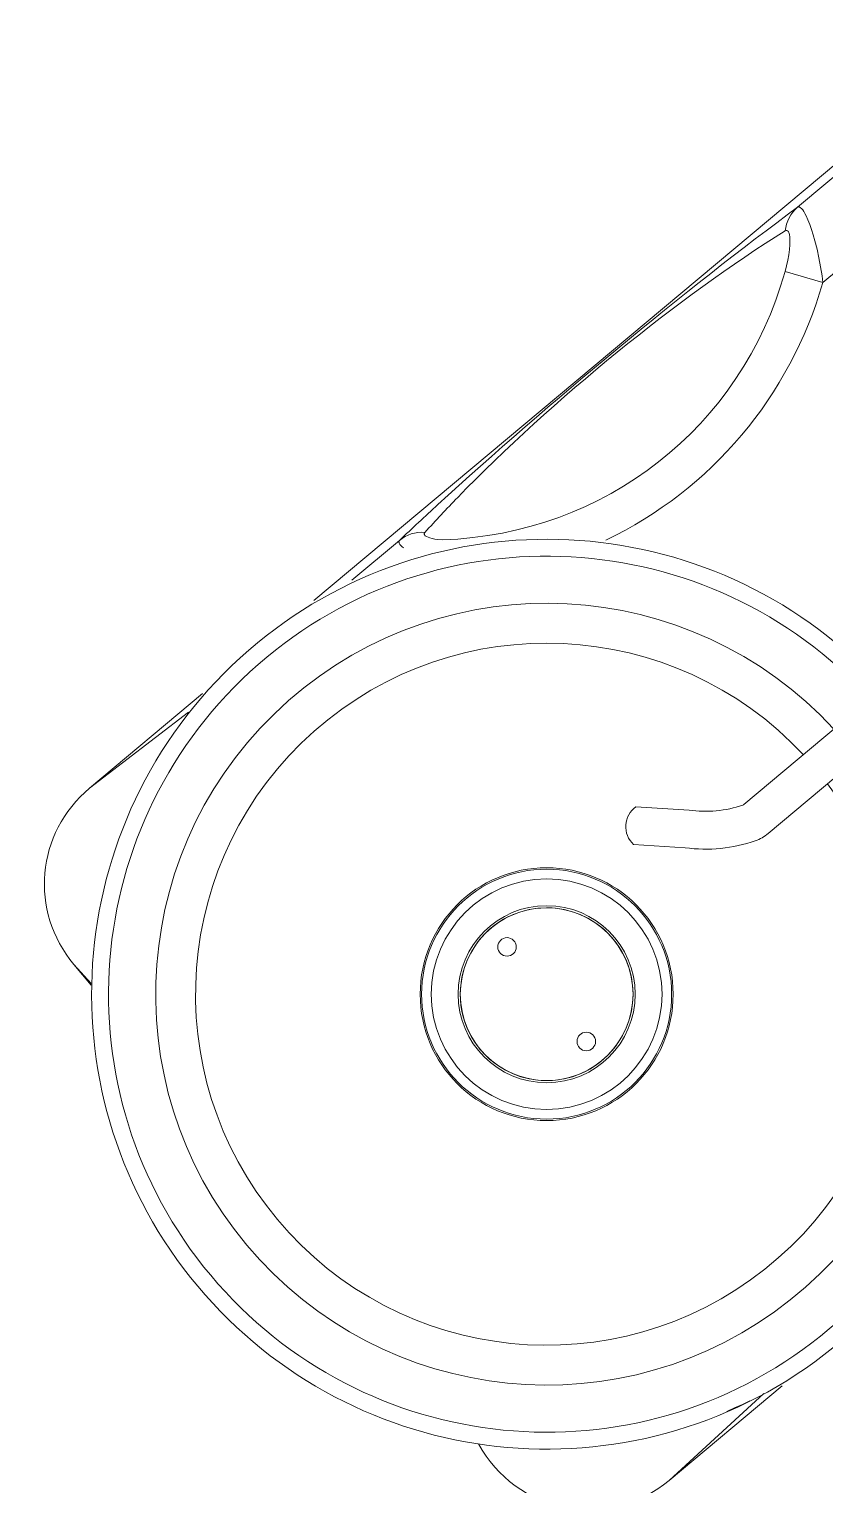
# Model space of a CAD drawing. Header units: metres. Extents: x 2999 to 3109, y 1752 to 1796.
# Drawn here: x 3007.7296 to 3007.923, y 1761.9989 to 1762.3529 of the extents above; entities that cross this region are included whole.
import ezdxf

# ---------------------------------------------------------------- set-up
doc = ezdxf.new("R2010")
doc.units = ezdxf.units.M
doc.layers.add('PAREDES', color=7, linetype='Continuous')

msp = doc.modelspace()

# ---------------------------------------------------------------- linework, layer by layer
at = {"layer": 'PAREDES', "color": 253, "lineweight": 0}
for p, q in [((3007.798742057791, 1762.213907615157), (3007.964738405322, 1762.352868508365)), ((3007.96612463089, 1762.351212603101), (3007.916362758265, 1762.309555335824)), ((3007.977674703527, 1762.337415408598), (3007.922523392825, 1762.291246463559)), ((3007.916362758265, 1762.309555335824), (3007.916457407306, 1762.309602761201)), ((3007.916457407306, 1762.309602761201), (3007.916556168041, 1762.309629182242)), ((3007.916556168041, 1762.309629182242), (3007.916658980466, 1762.309634349719)), ((3007.916658980466, 1762.309634349719), (3007.916765794238, 1762.309618062293)), ((3007.916765794238, 1762.309618062293), (3007.916876520789, 1762.309580176171)), ((3007.916876520789, 1762.309580176171), (3007.916991065564, 1762.309520602251)), ((3007.916991065564, 1762.309520602251), (3007.917109301637, 1762.309439313872)), ((3007.917109301637, 1762.309439313872), (3007.917356290455, 1762.309211783948)), ((3007.917356290455, 1762.309211783948), (3007.917616129177, 1762.308898578745)), ((3007.917616129177, 1762.308898578745), (3007.917887118451, 1762.308501728209)), ((3007.917887118451, 1762.308501728209), (3007.918167326197, 1762.308024241527)), ((3007.918167326197, 1762.308024241527), (3007.918454660382, 1762.307469889454)), ((3007.918454660382, 1762.307469889454), (3007.918894200686, 1762.306504179248)), ((3007.913350320356, 1762.303791612002), (3007.913470353668, 1762.303854984396)), ((3007.913470353668, 1762.303854984396), (3007.913585486412, 1762.303893011725)), ((3007.913585486412, 1762.303893011725), (3007.913695404041, 1762.303905261522)), ((3007.913695404041, 1762.303905261522), (3007.913799810246, 1762.303891445936)), ((3007.913799810246, 1762.303891445936), (3007.913898388859, 1762.303851419688)), ((3007.913898388859, 1762.303851419688), (3007.913990844941, 1762.303785154764)), ((3007.913990844941, 1762.303785154764), (3007.914076872403, 1762.303692802863)), ((3007.914076872403, 1762.303692802863), (3007.91415618244, 1762.303574649549)), ((3007.918894200686, 1762.306504179248), (3007.919337156021, 1762.305392977931)), ((3007.919337156021, 1762.305392977931), (3007.919775950579, 1762.304155235613)), ((3007.919775950579, 1762.304155235613), (3007.920203529332, 1762.302810278675)), ((3007.91415618244, 1762.303574649549), (3007.914228490744, 1762.303431153294)), ((3007.914228490744, 1762.303431153294), (3007.914293545933, 1762.303262899632)), ((3007.914293545933, 1762.303262899632), (3007.914400998528, 1762.302855059306)), ((3007.914400998528, 1762.302855059306), (3007.914477023233, 1762.302358087034)), ((3007.914507918102, 1762.300418696307), (3007.914411408185, 1762.299253645723)), ((3007.914477023233, 1762.302358087034), (3007.914520534769, 1762.301780267803)), ((3007.914530893426, 1762.301130697393), (3007.914507918102, 1762.300418696307)), ((3007.914520534769, 1762.301780267803), (3007.914530893426, 1762.301130697393)), ((3007.920203529332, 1762.302810278675), (3007.920613532683, 1762.30137703065)), ((3007.920613532683, 1762.30137703065), (3007.921123580675, 1762.29935896421)), ((3007.914002948511, 1762.296674438711), (3007.913697297313, 1762.295306468214)), ((3007.914242150589, 1762.297997239081), (3007.914002948511, 1762.296674438711)), ((3007.914411408185, 1762.299253645723), (3007.914242150589, 1762.297997239081)), ((3007.921123580675, 1762.29935896421), (3007.921582362916, 1762.29725238167)), ((3007.921582362916, 1762.29725238167), (3007.921981988518, 1762.295089540758)), ((3007.913328897069, 1762.293910384496), (3007.922523392825, 1762.291246463559)), ((3007.913697297313, 1762.295306468214), (3007.913328901966, 1762.293910378646)), ((3007.921981988518, 1762.295089540758), (3007.922316905876, 1762.292897135547)), ((3007.922316905876, 1762.292897135547), (3007.922523392825, 1762.291246463559)), ((3007.825618870616, 1762.230072464621), (3007.825623661493, 1762.230177643771)), ((3007.825640895116, 1762.229968401563), (3007.825618870616, 1762.230072464621)), ((3007.825623661493, 1762.230177643771), (3007.825655067142, 1762.230283661633)), ((3007.825689817378, 1762.229865742458), (3007.825640895116, 1762.229968401563)), ((3007.825655067142, 1762.230283661633), (3007.825712743299, 1762.230390269808)), ((3007.825765549735, 1762.229764811906), (3007.825689817378, 1762.229865742458)), ((3007.825712743299, 1762.230390269808), (3007.825796232312, 1762.23049725432)), ((3007.825867867734, 1762.229665949341), (3007.825765549735, 1762.229764811906)), ((3007.825996372989, 1762.229569517736), (3007.825867867734, 1762.229665949341)), ((3007.82615053332, 1762.229475867558), (3007.825996372989, 1762.229569517736)), ((3007.826533044763, 1762.229298329967), (3007.82615053332, 1762.229475867558)), ((3007.827008826796, 1762.229136050593), (3007.826533044763, 1762.229298329967)), ((3007.81959244457, 1762.228545780835), (3007.80801126114, 1762.218850801194)), ((3007.819460285913, 1762.228246320116), (3007.819481301953, 1762.228354973119)), ((3007.819462644624, 1762.228128868484), (3007.819460285913, 1762.228246320116)), ((3007.81948855474, 1762.228002686508), (3007.819462644624, 1762.228128868484)), ((3007.819481301953, 1762.228354973119), (3007.819525454467, 1762.228454797164)), ((3007.819538121495, 1762.227867892131), (3007.81948855474, 1762.228002686508)), ((3007.819525454467, 1762.228454797164), (3007.81959244457, 1762.228545780835)), ((3007.819611397337, 1762.22772461881), (3007.819538121495, 1762.227867892131)), ((3007.819708327109, 1762.227573069112), (3007.819611397337, 1762.22772461881)), ((3007.81982881947, 1762.227413465061), (3007.819708327109, 1762.227573069112)), ((3007.820139615076, 1762.227071260221), (3007.81982881947, 1762.227413465061)), ((3007.82054130973, 1762.226700668906), (3007.820139615076, 1762.227071260221)), ((3007.827569925295, 1762.228991554284), (3007.827008826796, 1762.229136050593)), ((3007.828207497904, 1762.228867060104), (3007.827569925295, 1762.228991554284)), ((3007.828912432552, 1762.228764402128), (3007.828207497904, 1762.228867060104)), ((3007.830076355825, 1762.228654411876), (3007.828912432552, 1762.228764402128)), ((3007.744266163089, 1762.168304078341), (3007.771714121837, 1762.191281650847)), ((3007.76828213299, 1762.186781768454), (3007.744266163089, 1762.168304078341)), ((3007.74046128768, 1762.125385436657), (3007.744622759906, 1762.120414310184)), ((3007.74046128768, 1762.125385436657), (3007.744632180615, 1762.120800573646)), ((3007.912607962529, 1762.022973819602), (3007.885130227309, 1761.999971320002)), ((3007.90820519752, 1762.021116432404), (3007.885130227309, 1761.999971320002)), ((3007.901073013494, 1762.017572502453), (3007.899181670882, 1762.016744623362)), ((3007.902948257386, 1762.018435479069), (3007.901073013494, 1762.017572502453)), ((3007.904807040546, 1762.0193333795), (3007.902948257386, 1762.018435479069))]:
    msp.add_line(p, q, dxfattribs=at)
for points in [[(3007.942714155371, 1762.197293508659), (3007.903326465945, 1762.164320473705, -0.09091888006132118), (3007.903075434064, 1762.164178191528, -0.09091888006132118)], [(3007.948619586676, 1762.190239220376), (3007.909231897249, 1762.157266185422, -0.09091888006138558), (3007.906093998733, 1762.155487658207)], [(3007.877093378153, 1762.163777938666), (3007.889993064985, 1762.162967007961, 0.1215860910148684), (3007.903075434063, 1762.164178191529, 0.1215860910148684)], [(3007.876516175244, 1762.154596221023), (3007.889045607713, 1762.153808566125, 0.1186163872070658), (3007.906093998733, 1762.155487658207)]]:
    msp.add_lwpolyline(points, format="xyb", dxfattribs=at)
for centre, radius in [((3007.855377524933, 1762.118191683076), 0.0307494735835545), ((3007.855377524933, 1762.118191683076), 0.03038729907397196), ((3007.855377524933, 1762.118191683076), 0.02804152548128578), ((3007.855377524933, 1762.118191683076), 0.02152422486872111), ((3007.855377524933, 1762.118191683076), 0.02100466627369453), ((3007.845749995106, 1762.129692175988), 0.0022499614817235), ((3007.865006836316, 1762.10668906202), 0.0022499614817235)]:
    msp.add_circle(centre, radius, dxfattribs=at)
for centre, radius, start, end in [((3008.340782897674, 1761.678476921374), 0.7577703525252472, 132.4894799281842, 133.455828883998), ((3008.050978028441, 1762.0278068176), 0.30296981940349, 135.8088839697603, 138.0090101454259), ((3007.855377524932, 1762.118191683077), 0.1106278928691809, 44.7376077030523, 35.13000670908143), ((3007.855377524932, 1762.118191683077), 0.1065140630614365, 42.40500729564052, 37.45471135839527), ((3007.855377524933, 1762.118191683076), 0.09504871918539036, 42.70328631401249, 37.15541433135161), ((3007.855377524933, 1762.118191683076), 0.08535809681521941, 43.01796121540855, 36.83966490300202), ((3007.880508127709, 1762.158954271011), 0.005910015582066223, 125.2952723002055, 227.5104684668839), ((3007.855377524934, 1762.118191683076), 0.02100435728850569, 11.28618517182012, 191.2861913050685), ((3007.855377524932, 1762.118191683077), 0.02100435728850569, 191.2861790389754, 11.28618517182012)]:
    msp.add_arc(centre, radius, start, end, dxfattribs=at)
for centre, major_axis, ratio, start_param, end_param in [((3007.872421711608, 1762.263741817729), (-0.08051122892600367, -0.06739852622271257), 0.08249781762954238, 4.06766939163208, 5.21238899230957), ((3007.922779465512, 1762.301890223535), (-0.005931909345655058, 0.008050403966085855), 0.9210062905317582, 0.06724441051483154, 0.77785325050354), ((3007.878838653013, 1762.256076612921), (-0.07284379007451727, -0.06097986778973723), 0.1900983657981532, 4.067674160003662, 5.212388038635254), ((3007.818887975654, 1762.327690772834), (0.0669827128808994, -0.07736614950577544), 0.9246598646690708, -0.6381141894819247, 0.5478848949317627), ((3007.818886250846, 1762.327692393434), (-0.07172718992527495, 0.08567801577835912), 0.9396849020940866, 2.90532660484314, 3.704930782318115), ((3007.826009149845, 1762.220880676845), (-0.006881321370127477, 0.007255617565131219), 0.9210069656372072, 5.505327224731445, 6.215935230255127), ((3007.765280374527, 1762.144813124717), (-0.03188960558978746, 0.002827147202207004), 0.9676831375259157, 5.514212131500244, 7.052160263061523), ((3007.865717186458, 1762.024632021381), (-0.002811522620361805, -0.03171492513663053), 0.9703453791203032, 5.318403430437353, 7.053530216217041)]:
    msp.add_ellipse(centre, major_axis=major_axis, ratio=ratio, start_param=start_param, end_param=end_param, dxfattribs=at)

doc.saveas('drawing.dxf')
